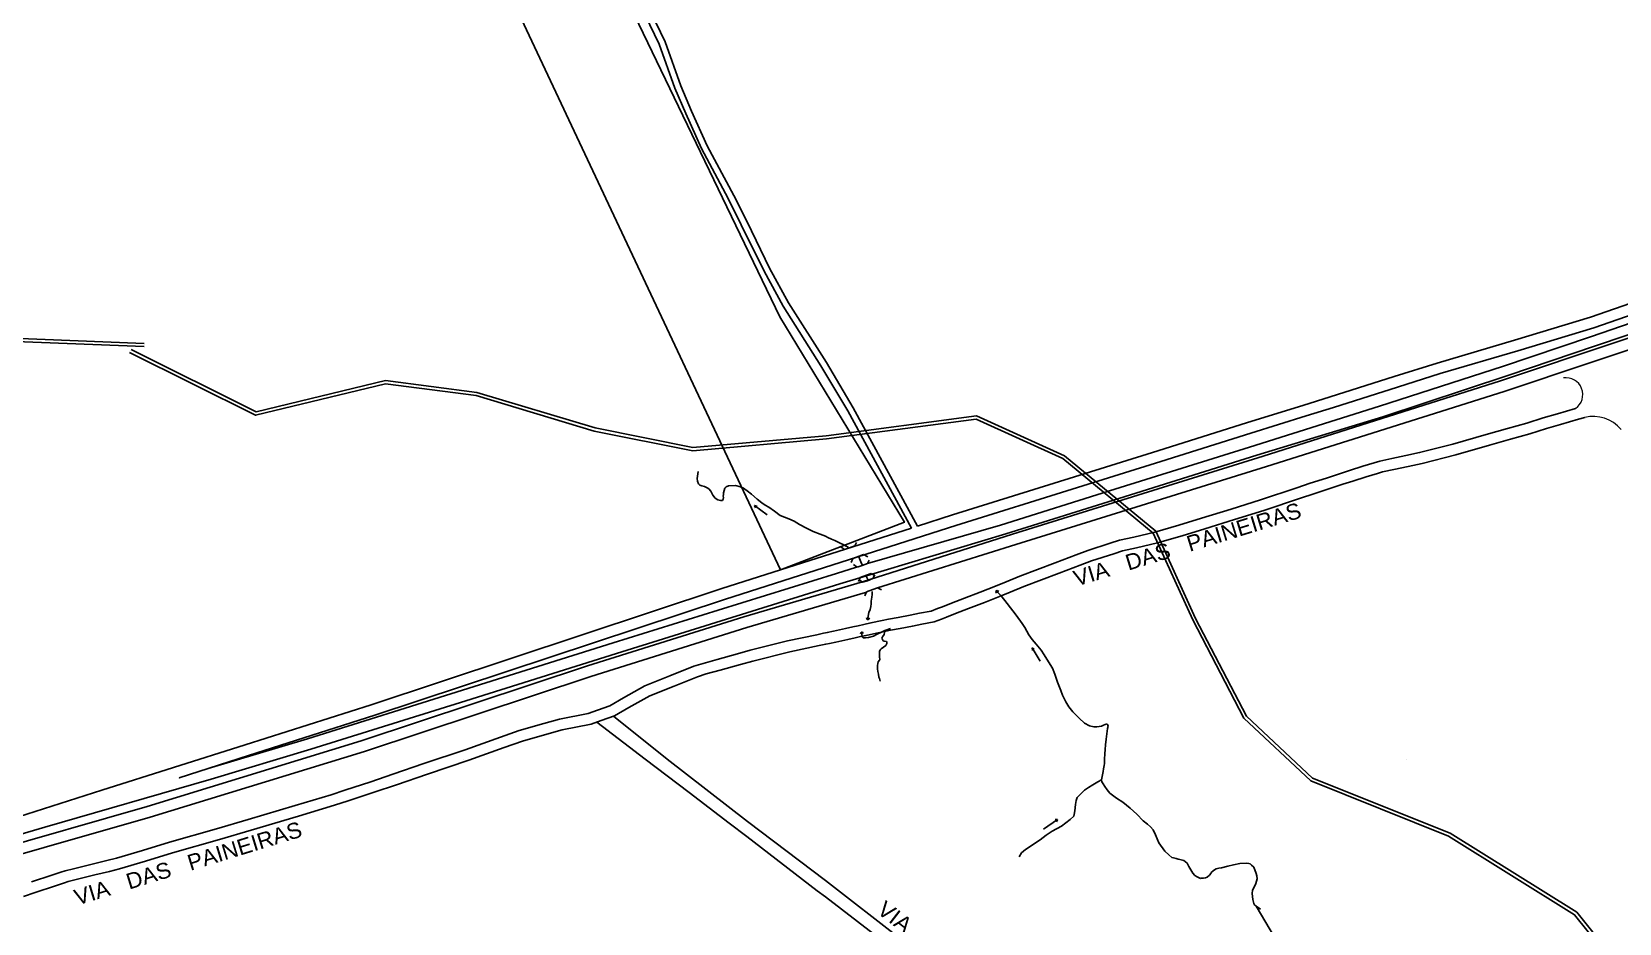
# Model space of a CAD drawing. Header units: millimetres. Extents: x 583 to 26013, y 350 to 21391.
# Drawn here: x 11591 to 12591, y 17281 to 17842 of the extents above; entities that cross this region are included whole.
import ezdxf

# ---------------------------------------------------------------- set-up
doc = ezdxf.new("R2010")
doc.units = ezdxf.units.MM
for name, color, linetype in [('105-QUADRAS_ESTRADAS', 80, 'Continuous'), ('110-CERCA_DE_ARAME', 10, 'Continuous'), ('115-PONTES_E_VIADUTO', 210, 'Continuous'), ('145-', 130, 'Continuous'), ('don gabriel', 150, 'Continuous'), ('RIOS', 140, 'Continuous')]:
    doc.layers.add(name, color=color, linetype=linetype)
doc.styles.add('EU', font='arial.ttf', dxfattribs={"height": 10})

msp = doc.modelspace()

# ---------------------------------------------------------------- linework, layer by layer
at = {"lineweight": 25, "flags": 128}
msp.add_lwpolyline([(11956.99919, 17881.80048), (12062.40361, 17662.72291), (12140.88829, 17533.22329), (12062.92119, 17503.22934), (11693.01043, 18290.00753)], dxfattribs=at)
at = {"color": 0}
for points in [[(11977.6287, 17852.93693), (11986.42114, 17834.48262), (11996.33913, 17806.92897), (12003.10675, 17790.75951), (12013.08561, 17768.73308), (12029.87137, 17737.30771), (12038.14692, 17720.76071), (12052.45527, 17691.57811), (12064.50978, 17669.53337), (12088.29234, 17631.90972), (12105.21469, 17603.37115), (12145.26072, 17529.58345)], [(11981.20331, 17854.73395), (11990.11755, 17836.02401), (12000.06827, 17808.37945), (12006.77421, 17792.35735), (12016.6753, 17770.50258), (12033.42488, 17739.14494), (12041.7315, 17722.53581), (12056.00758, 17693.41904), (12067.95859, 17671.56359), (12091.7039, 17633.99886), (12108.69406, 17605.34594), (12149.13828, 17530.82453)], [(12754.28958, 17713.21971), (12703.24207, 17703.84089), (12684.43301, 17698.88536), (12618.3832, 17678.24136), (12573.05801, 17662.51057), (12525.20333, 17648.06771), (12476.36672, 17633.58331), (12449.46617, 17625.09354), (12409.12797, 17612.34104), (12391.91848, 17606.92575), (12357.08862, 17596.05189), (12300.41753, 17578.28007), (12247.92917, 17561.91257), (12171.16833, 17537.8756), (12149.13828, 17530.82453)], [(12145.26072, 17529.58345), (12025.9501, 17491.39614), (11805.04696, 17418.25005), (11725.64829, 17392.9558), (11635.27006, 17364.45511), (11566.9595, 17342.45435), (11494.3944, 17319.44148), (11449.87696, 17302.77567)]]:
    msp.add_lwpolyline(points, dxfattribs=at)
at = {"color": 0, "linetype": 'Continuous'}
for points in [[(12709.2068, 17697.85175), (12704.79093, 17697.01008), (12686.36982, 17692.15677), (12620.57543, 17671.5926), (12575.21776, 17655.85054), (12527.20982, 17641.36143), (12478.41547, 17626.88955), (12451.57293, 17618.41809), (12411.23355, 17605.66522), (12394.01209, 17600.24617), (12359.17896, 17589.37129), (12302.50676, 17571.59911), (12250.01701, 17555.23118), (12173.28118, 17531.20205), (12028.11725, 17484.73996), (11807.20961, 17411.59239), (11727.76332, 17386.28296), (11684.09638, 17372.13108), (11684.09638, 17372.13108)], [(11591.02379, 17306.53208), (11603.87927, 17310.8326), (11609.51066, 17312.71646), (11612.155, 17313.60107), (11617.48988, 17314.90085), (11629.31426, 17317.78171), (11638.49746, 17320.01908), (11644.58046, 17321.50112), (11660.87151, 17326.40116), (11677.88122, 17331.51735), (11707.46646, 17340.09989), (11727.53702, 17345.89855), (11757.19696, 17354.64824), (11779.73168, 17361.5355), (11788.42449, 17364.36509), (11804.74711, 17369.67827), (11818.71935, 17374.38906), (11838.22691, 17381.10684), (11864.29122, 17389.80312), (11886.3967, 17397.85584), (11898.12191, 17401.97427), (11913.83408, 17406.39346), (11923.59855, 17409.13981), (11941.70229, 17412.70002), (11947.5908, 17414.82167), (11955.3595, 17417.62076), (11963.90651, 17422.63432), (11977.46607, 17430.23719), (11993.19374, 17436.47261), (12008.25902, 17442.44541), (12014.05029, 17444.32086), (12022.96332, 17446.84382), (12035.7326, 17450.40847), (12043.73031, 17452.53074), (12067.17012, 17458.47456), (12085.64457, 17462.36562), (12089.88726, 17463.25921), (12092.24913, 17463.75666), (12096.31681, 17464.61339), (12099.92945, 17465.39617), (12103.76, 17466.237), (12108.29312, 17467.23205), (12111.68671, 17467.97696), (12115.23448, 17468.75572), (12119.81454, 17469.76107), (12126.85155, 17471.30574), (12130.82623, 17472.0831), (12136.91962, 17473.25218), (12144.58074, 17474.72205), (12150.45602, 17475.84929), (12157.69522, 17477.2382), (12161.69652, 17478.78487), (12164.80195, 17479.98525), (12170.5084, 17482.19102), (12178.80902, 17485.39955), (12188.68378, 17489.21655), (12198.25939, 17493.00311), (12204.88111, 17495.66968), (12213.65493, 17499.17859), (12235.82391, 17507.67891), (12249.10203, 17512.71035), (12256.45514, 17515.49665), (12270.5621, 17520.0539), (12276.35807, 17521.92629), (12285.45649, 17523.92965), (12298.6048, 17527.07629), (12313.79853, 17531.37555), (12327.95547, 17535.73508), (12346.69547, 17541.57835), (12365.21739, 17547.36854), (12388.14556, 17555.01268), (12396.53517, 17557.78826), (12406.65613, 17561.13138), (12414.91743, 17563.86021), (12421.29232, 17565.85857), (12429.6829, 17568.48879), (12436.71813, 17570.69414), (12440.3346, 17571.82781), (12447.8195, 17573.41018), (12456.82685, 17575.3144), (12465.38965, 17577.12465), (12486.34529, 17582.45006), (12507.43696, 17588.48769), (12520.67622, 17592.29992), (12532.8992, 17595.7185), (12543.28917, 17598.97295), (12552.23415, 17601.61602), (12563.57072, 17604.94496), (12563.57072, 17604.94496), (12563.57072, 17604.94496), (12563.57072, 17604.94496)], [(11585.92457, 17297.44495), (11593.24453, 17299.89368), (11606.10001, 17304.1942), (11611.73139, 17306.07806), (11614.09727, 17306.86952), (11619.14687, 17308.09979), (11630.97125, 17310.98065), (11640.15445, 17313.21802), (11646.41837, 17314.74414), (11662.88775, 17319.69781), (11679.86451, 17324.8041), (11709.41306, 17333.37599), (11729.49881, 17339.17904), (11759.21031, 17347.94394), (11781.83818, 17354.85967), (11790.59116, 17357.70885), (11806.9487, 17363.03339), (11820.97718, 17367.76314), (11840.47431, 17374.47733), (11866.59737, 17383.19322), (11888.75465, 17391.26481), (11900.23157, 17395.29603), (11915.72936, 17399.65492), (11925.22415, 17402.32542), (11943.5748, 17405.93418), (11949.96361, 17408.23609), (11958.34214, 17411.25491), (11967.38946, 17416.56195), (11980.48118, 17423.9025), (11995.77361, 17429.96536), (12010.62971, 17435.85523), (12016.08258, 17437.6211), (12024.85767, 17440.10501), (12037.57144, 17443.65416), (12045.48835, 17445.75499), (12068.75241, 17451.65425), (12087.08724, 17455.5159), (12091.32993, 17456.40949), (12093.6918, 17456.90694), (12097.77933, 17457.76785), (12101.42103, 17458.55692), (12105.26082, 17459.39978), (12109.79393, 17460.39483), (12113.18752, 17461.13974), (12116.73529, 17461.9185), (12121.31536, 17462.92385), (12128.27394, 17464.45131), (12132.15751, 17465.21084), (12138.23859, 17466.37756), (12145.89971, 17467.84744), (12151.77499, 17468.97467), (12159.63213, 17470.48215), (12164.22032, 17472.25567), (12167.32575, 17473.45605), (12173.0322, 17475.66182), (12181.33282, 17478.87035), (12191.23278, 17482.69709), (12200.8539, 17486.50165), (12207.48821, 17489.17328), (12216.20779, 17492.66051), (12238.31717, 17501.13798), (12251.58241, 17506.16454), (12258.77269, 17508.88913), (12272.71395, 17513.39286), (12278.19082, 17515.16216), (12287.02386, 17517.10709), (12300.3731, 17520.30181), (12315.78181, 17524.6619), (12330.0274, 17529.04873), (12348.77917, 17534.89567), (12367.36887, 17540.70704), (12390.35187, 17548.36946), (12398.73382, 17551.14251), (12408.85167, 17554.4846), (12417.06224, 17557.19669), (12423.38616, 17559.17906), (12431.77674, 17561.80928), (12438.81197, 17564.01464), (12442.10949, 17565.04832), (12449.26736, 17566.56155), (12458.2747, 17568.46577), (12466.97627, 17570.30536), (12488.17096, 17575.69151), (12509.36864, 17581.75949), (12522.58744, 17585.56583), (12534.88858, 17589.00627), (12545.32728, 17592.27599), (12554.21206, 17594.90127), (12565.50818, 17598.21833), (12569.39664, 17599.31654)]]:
    msp.add_lwpolyline(points, dxfattribs=at)
at = {"color": 0, "linetype": 'Continuous', "lineweight": 20}
for centre, radius, start, end in [((12557.61684, 17613.70692), 10.59342, 304.19667348, 98.73138237), ((12574.73225, 17576.88118), 23.0611, 40.31809061, 103.3776611)]:
    msp.add_arc(centre, radius, start, end, dxfattribs=at)
at = {"layer": '105-QUADRAS_ESTRADAS', "color": 0, "linetype": 'Continuous'}
for p, q in [((12091.21551, 17463.00241), (12091.21551, 17463.00241)), ((12091.21551, 17458.20241), (12091.21551, 17458.20241)), ((12041.71551, 17335.10241), (12030.51551, 17343.50241)), ((12091.11551, 17297.10241), (12086.01551, 17301.00241)), ((12091.21551, 17297.10241), (12091.21551, 17297.10241)), ((12195.51551, 17217.00241), (12091.21551, 17297.10241))]:
    msp.add_line(p, q, dxfattribs=at)
at = {"layer": '110-CERCA_DE_ARAME', "color": 0, "linetype": 'Continuous'}
for p, q in [((12409.71551, 17554.50241), (12409.61551, 17554.50241)), ((11991.41551, 17384.00241), (11957.61453, 17410.99275)), ((11977.51551, 17384.00241), (11947.17026, 17407.22964)), ((11863.01551, 17384.00241), (11863.01551, 17384.00241)), ((11977.51551, 17384.00241), (11977.51551, 17384.00241)), ((12005.31551, 17362.90241), (11977.51551, 17383.90241)), ((11991.41551, 17384.00241), (11991.41551, 17384.00241)), ((12042.11551, 17344.60241), (11991.41551, 17383.90241)), ((12457.21551, 17384.00241), (12457.21551, 17384.00241)), ((12030.51551, 17343.50241), (12005.31551, 17362.90241)), ((12091.11551, 17307.50241), (12042.11551, 17344.60241)), ((12086.01551, 17301.00241), (12041.71551, 17335.10241)), ((12091.21551, 17307.50241), (12091.21551, 17307.50241)), ((12139.31551, 17270.10241), (12091.21551, 17307.50241))]:
    msp.add_line(p, q, dxfattribs=at)
at = {"layer": '115-PONTES_E_VIADUTO', "color": 0, "linetype": 'Continuous'}
for p, q in [((12110.6803, 17520.53661), (12109.6803, 17518.43661)), ((12103.1803, 17516.03661), (12100.7803, 17517.73661)), ((12106.2803, 17517.03661), (12103.1803, 17516.03661)), ((12109.6803, 17518.43661), (12106.2803, 17517.03661)), ((12108.35082, 17510.43371), (12107.25082, 17507.83371)), ((12112.35082, 17511.83371), (12108.35082, 17510.43371)), ((12115.15082, 17512.93371), (12112.35082, 17511.83371)), ((12117.75082, 17511.53371), (12115.15082, 17512.93371)), ((12111.21096, 17504.91423), (12108.81096, 17506.61423)), ((12114.31096, 17505.91423), (12111.21096, 17504.91423)), ((12117.07816, 17499.80982), (12113.07816, 17498.40982)), ((12117.71096, 17507.31423), (12114.31096, 17505.91423)), ((12119.87816, 17500.90982), (12117.07816, 17499.80982)), ((12118.71096, 17509.41423), (12117.71096, 17507.31423)), ((12122.47816, 17499.50982), (12119.87816, 17500.90982)), ((12122.02589, 17499.92426), (12121.02589, 17497.82426)), ((12113.07816, 17498.40982), (12111.97816, 17495.80982)), ((12114.52589, 17495.42426), (12112.12589, 17497.12426)), ((12117.62589, 17496.42426), (12114.52589, 17495.42426)), ((12121.03186, 17490.87778), (12117.03186, 17489.47778)), ((12121.02589, 17497.82426), (12117.62589, 17496.42426)), ((12123.83186, 17491.97778), (12121.03186, 17490.87778)), ((12126.43186, 17490.57778), (12123.83186, 17491.97778)), ((12117.03186, 17489.47778), (12115.93186, 17486.87778))]:
    msp.add_line(p, q, dxfattribs=at)
at = {"layer": '145-', "color": 0, "linetype": 'Continuous'}
for p, q in [((12010.91551, 17565.20241), (12010.41551, 17560.90241)), ((12010.51551, 17559.10241), (12010.41551, 17560.90241)), ((12011.21551, 17557.50241), (12010.51551, 17559.10241)), ((12011.91551, 17556.70241), (12011.21551, 17557.50241)), ((12013.31551, 17556.20241), (12011.91551, 17556.70241)), ((12015.01551, 17555.70241), (12013.31551, 17556.20241)), ((12016.61551, 17555.00241), (12015.01551, 17555.70241)), ((12017.61551, 17554.20241), (12016.61551, 17555.00241)), ((12018.91551, 17552.90241), (12017.61551, 17554.20241)), ((12020.21551, 17550.30241), (12018.91551, 17552.90241)), ((12021.71551, 17548.50241), (12020.21551, 17550.30241)), ((12026.91551, 17550.80241), (12026.81551, 17549.70241)), ((12026.91551, 17548.80241), (12026.81551, 17549.70241)), ((12027.01551, 17551.80241), (12026.91551, 17550.80241)), ((12027.31551, 17553.30241), (12027.01551, 17551.80241)), ((12027.71551, 17554.70241), (12027.31551, 17553.30241)), ((12028.51551, 17555.60241), (12027.71551, 17554.70241)), ((12030.01551, 17556.20241), (12028.51551, 17555.60241)), ((12034.51551, 17556.30241), (12030.01551, 17556.20241)), ((12037.61551, 17555.50241), (12034.51551, 17556.30241)), ((12039.61551, 17554.80241), (12037.61551, 17555.50241)), ((12041.91551, 17553.10241), (12039.61551, 17554.80241)), ((12044.61551, 17550.90241), (12041.91551, 17553.10241)), ((12048.21551, 17547.80241), (12044.61551, 17550.90241)), ((12023.31551, 17547.40241), (12021.71551, 17548.50241)), ((12025.01551, 17547.00241), (12023.31551, 17547.40241)), ((12026.31551, 17547.00241), (12025.01551, 17547.00241)), ((12026.81551, 17547.70241), (12026.31551, 17547.00241)), ((12026.91551, 17548.80241), (12026.81551, 17547.70241)), ((12054.41551, 17538.00241), (12046.41551, 17543.70241)), ((12048.21551, 17543.40241), (12046.41551, 17543.70241)), ((12047.11551, 17542.30241), (12046.41551, 17543.70241)), ((12051.11551, 17545.40241), (12048.21551, 17547.80241)), ((12053.11551, 17544.00241), (12051.11551, 17545.40241)), ((12055.41551, 17542.70241), (12053.11551, 17544.00241)), ((12059.01551, 17540.20241), (12055.41551, 17542.70241)), ((12062.71551, 17537.60241), (12059.01551, 17540.20241)), ((12068.01551, 17535.30241), (12062.71551, 17537.60241)), ((12071.41551, 17533.90241), (12068.01551, 17535.30241)), ((12074.71551, 17531.90241), (12071.41551, 17533.90241)), ((12079.21551, 17529.50241), (12074.71551, 17531.90241)), ((12083.41551, 17527.50241), (12079.21551, 17529.50241)), ((12087.81551, 17525.70241), (12083.41551, 17527.50241)), ((12091.11551, 17524.50241), (12087.81551, 17525.70241)), ((12091.21551, 17524.50241), (12091.21551, 17524.50241)), ((12092.71551, 17523.70241), (12091.21551, 17524.50241)), ((12094.91551, 17522.60241), (12092.71551, 17523.70241)), ((12097.11551, 17521.80241), (12094.91551, 17522.60241)), ((12099.91551, 17520.20241), (12097.11551, 17521.80241)), ((12103.11551, 17518.70241), (12099.91551, 17520.20241)), ((12105.61551, 17517.30241), (12103.11551, 17518.70241)), ((12112.61551, 17510.40241), (12112.16551, 17511.45241)), ((12113.51551, 17508.20241), (12112.61551, 17510.40241)), ((12114.31551, 17506.30241), (12113.51551, 17508.20241)), ((12116.84737, 17499.22407), (12118.06413, 17496.73929)), ((12120.51551, 17489.60241), (12120.51551, 17487.80241)), ((12198.71551, 17490.00241), (12198.51551, 17489.60241)), ((12198.81551, 17488.50241), (12198.51551, 17489.60241)), ((12199.21551, 17490.20241), (12198.71551, 17490.00241)), ((12201.81551, 17486.80241), (12198.71551, 17490.00241)), ((12199.81551, 17490.10241), (12199.21551, 17490.20241)), ((12200.31551, 17489.50241), (12199.81551, 17490.10241)), ((12119.71551, 17480.10241), (12119.21551, 17478.30241)), ((12119.91551, 17481.90241), (12119.71551, 17480.10241)), ((12120.01551, 17483.50241), (12119.91551, 17481.90241)), ((12120.41551, 17486.00241), (12120.01551, 17483.50241)), ((12120.51551, 17487.80241), (12120.41551, 17486.00241)), ((12205.61551, 17482.10241), (12201.81551, 17486.80241)), ((12211.31551, 17474.70241), (12205.61551, 17482.10241)), ((12117.21551, 17472.20241), (12116.91551, 17472.90241)), ((12117.71551, 17472.00241), (12117.21551, 17472.20241)), ((12117.91551, 17472.90241), (12117.71551, 17472.00241)), ((12118.31551, 17472.00241), (12117.71551, 17472.00241)), ((12118.11551, 17474.10241), (12117.91551, 17472.90241)), ((12118.51551, 17476.30241), (12118.11551, 17474.10241)), ((12118.51551, 17472.10241), (12118.31551, 17472.00241)), ((12119.21551, 17478.30241), (12118.51551, 17476.30241)), ((12118.81551, 17472.90241), (12118.51551, 17472.10241)), ((12215.11551, 17469.50241), (12211.31551, 17474.70241)), ((12113.51551, 17463.60241), (12113.21551, 17462.90241)), ((12114.01551, 17464.00241), (12113.51551, 17463.60241)), ((12114.41551, 17463.90241), (12114.01551, 17464.00241)), ((12114.01551, 17464.00241), (12114.01551, 17462.50241)), ((12114.21551, 17461.50241), (12114.01551, 17462.50241)), ((12114.41551, 17460.80241), (12114.21551, 17461.50241)), ((12114.81551, 17463.20241), (12114.41551, 17463.90241)), ((12114.91551, 17460.40241), (12114.41551, 17460.80241)), ((12116.31551, 17460.50241), (12114.91551, 17460.40241)), ((12118.31551, 17460.70241), (12116.31551, 17460.50241)), ((12121.31551, 17461.50241), (12118.31551, 17460.70241)), ((12123.71551, 17462.80241), (12121.31551, 17461.50241)), ((12126.41551, 17464.00241), (12123.71551, 17462.80241)), ((12128.61551, 17465.00241), (12126.41551, 17464.00241)), ((12127.11551, 17461.00241), (12126.71551, 17460.10241)), ((12127.01551, 17459.30241), (12126.71551, 17460.10241)), ((12128.21551, 17462.60241), (12127.11551, 17461.00241)), ((12128.61551, 17465.00241), (12128.21551, 17462.60241)), ((12132.11551, 17466.20241), (12128.61551, 17465.00241)), ((12216.71551, 17466.90241), (12215.11551, 17469.50241)), ((12217.91551, 17464.50241), (12216.71551, 17466.90241)), ((12219.31551, 17462.20241), (12217.91551, 17464.50241)), ((12221.31551, 17459.30241), (12219.31551, 17462.20241)), ((12125.21551, 17451.70241), (12125.11551, 17450.10241)), ((12125.21551, 17448.50241), (12125.11551, 17450.10241)), ((12125.71551, 17452.90241), (12125.21551, 17451.70241)), ((12126.31551, 17453.50241), (12125.71551, 17452.90241)), ((12127.61551, 17454.50241), (12126.31551, 17453.50241)), ((12127.41551, 17458.60241), (12127.01551, 17459.30241)), ((12128.11551, 17458.30241), (12127.41551, 17458.60241)), ((12129.11551, 17455.60241), (12127.61551, 17454.50241)), ((12129.61551, 17458.00241), (12128.11551, 17458.30241)), ((12129.71551, 17456.80241), (12129.11551, 17455.60241)), ((12129.81551, 17457.60241), (12129.61551, 17458.00241)), ((12129.81551, 17457.60241), (12129.71551, 17456.80241)), ((12223.91551, 17456.50241), (12221.31551, 17459.30241)), ((12226.41551, 17445.70241), (12221.31551, 17454.10241)), ((12221.51551, 17452.40241), (12221.31551, 17454.10241)), ((12222.71551, 17453.30241), (12221.31551, 17454.10241)), ((12227.11551, 17452.60241), (12223.91551, 17456.50241)), ((12228.91551, 17449.60241), (12227.11551, 17452.60241)), ((12231.71551, 17445.30241), (12228.91551, 17449.60241)), ((12124.01551, 17442.10241), (12123.91551, 17440.80241)), ((12124.11551, 17439.10241), (12123.91551, 17440.80241)), ((12124.21551, 17444.20241), (12124.01551, 17443.00241)), ((12124.01551, 17443.00241), (12124.01551, 17442.10241)), ((12124.41551, 17445.30241), (12124.21551, 17444.20241)), ((12125.21551, 17446.40241), (12124.41551, 17445.30241)), ((12125.41551, 17446.80241), (12125.21551, 17448.50241)), ((12125.41551, 17446.80241), (12125.21551, 17446.40241)), ((12234.11551, 17441.30241), (12231.71551, 17445.30241)), ((12235.71551, 17437.40241), (12234.11551, 17441.30241)), ((12124.51551, 17437.40241), (12124.11551, 17439.10241)), ((12124.71551, 17435.70241), (12124.51551, 17437.40241)), ((12125.21551, 17434.80241), (12124.71551, 17435.70241)), ((12125.71551, 17433.10241), (12125.21551, 17434.80241)), ((12237.41551, 17432.40241), (12235.71551, 17437.40241)), ((12239.41551, 17427.20241), (12237.41551, 17432.40241)), ((12240.41551, 17424.20241), (12239.41551, 17427.20241)), ((12242.51551, 17420.10241), (12240.41551, 17424.20241)), ((12244.41551, 17416.90241), (12242.51551, 17420.10241)), ((12247.01551, 17413.70241), (12244.41551, 17416.90241)), ((12250.91551, 17409.70241), (12247.01551, 17413.70241)), ((12254.41551, 17406.70241), (12250.91551, 17409.70241)), ((12257.51551, 17404.90241), (12254.41551, 17406.70241)), ((12260.21551, 17404.40241), (12257.51551, 17404.90241)), ((12262.11551, 17404.30241), (12260.21551, 17404.40241)), ((12263.61551, 17404.50241), (12262.11551, 17404.30241)), ((12265.01551, 17404.80241), (12263.61551, 17404.50241)), ((12266.31551, 17405.30241), (12265.01551, 17404.80241)), ((12268.41551, 17406.10241), (12266.31551, 17405.30241)), ((12268.81551, 17403.20241), (12267.91551, 17396.60241)), ((12268.71551, 17405.80241), (12268.41551, 17406.10241)), ((12269.11551, 17405.40241), (12268.71551, 17405.80241)), ((12269.21551, 17404.80241), (12268.81551, 17403.20241)), ((12269.21551, 17404.80241), (12269.11551, 17405.40241)), ((12267.31551, 17390.00241), (12267.11551, 17387.30241)), ((12267.51551, 17392.90241), (12267.31551, 17390.00241)), ((12267.91551, 17396.60241), (12267.51551, 17392.90241)), ((12266.61551, 17380.00241), (12266.21551, 17377.90241)), ((12266.91551, 17381.20241), (12266.61551, 17380.00241)), ((12267.01551, 17383.90241), (12266.91551, 17382.40241)), ((12266.91551, 17381.20241), (12266.91551, 17382.40241)), ((12267.11551, 17387.30241), (12267.01551, 17384.00241)), ((12267.01551, 17384.00241), (12267.01551, 17384.00241)), ((12262.81551, 17369.60241), (12259.61551, 17367.70241)), ((12265.01551, 17370.90241), (12262.81551, 17369.60241)), ((12265.61551, 17374.00241), (12265.01551, 17370.90241)), ((12265.31551, 17369.70241), (12265.01551, 17370.90241)), ((12266.01551, 17368.40241), (12265.31551, 17369.70241)), ((12266.01551, 17376.10241), (12265.61551, 17374.00241)), ((12266.21551, 17377.90241), (12266.01551, 17376.10241)), ((12249.71551, 17359.70241), (12249.11551, 17357.90241)), ((12251.91551, 17362.10241), (12249.71551, 17359.70241)), ((12254.31551, 17364.40241), (12251.91551, 17362.10241)), ((12256.91551, 17366.10241), (12254.31551, 17364.40241)), ((12259.61551, 17367.70241), (12256.91551, 17366.10241)), ((12267.11551, 17366.70241), (12266.01551, 17368.40241)), ((12268.61551, 17364.70241), (12267.11551, 17366.70241)), ((12270.31551, 17362.60241), (12268.61551, 17364.70241)), ((12274.41551, 17359.40241), (12270.31551, 17362.60241)), ((12248.21551, 17351.40241), (12247.91551, 17349.00241)), ((12248.61551, 17355.30241), (12248.21551, 17351.40241)), ((12249.11551, 17357.90241), (12248.61551, 17355.30241)), ((12278.41551, 17356.80241), (12274.41551, 17359.40241)), ((12283.11551, 17353.10241), (12278.41551, 17356.80241)), ((12287.21551, 17349.20241), (12283.11551, 17353.10241)), ((12237.21551, 17345.90241), (12228.51551, 17339.90241)), ((12239.91551, 17341.80241), (12233.91551, 17338.50241)), ((12237.21551, 17345.90241), (12235.91551, 17345.80241)), ((12237.21551, 17345.90241), (12236.61551, 17344.50241)), ((12245.31551, 17345.80241), (12239.91551, 17341.80241)), ((12247.51551, 17347.90241), (12245.31551, 17345.80241)), ((12247.91551, 17349.00241), (12247.51551, 17347.90241)), ((12291.31551, 17345.10241), (12287.21551, 17349.20241)), ((12293.91551, 17342.90241), (12291.31551, 17345.10241)), ((12295.81551, 17341.20241), (12293.91551, 17342.90241)), ((12297.51551, 17339.40241), (12295.81551, 17341.20241)), ((12222.81551, 17330.70241), (12220.01551, 17328.80241)), ((12226.31551, 17333.00241), (12222.81551, 17330.70241)), ((12230.11551, 17336.00241), (12226.31551, 17333.00241)), ((12233.91551, 17338.50241), (12230.11551, 17336.00241)), ((12299.01551, 17336.20241), (12297.51551, 17339.40241)), ((12301.21551, 17331.20241), (12299.01551, 17336.20241)), ((12305.01551, 17326.00241), (12301.21551, 17331.20241)), ((12214.61551, 17324.80241), (12213.21551, 17322.40241)), ((12217.11551, 17326.90241), (12214.61551, 17324.80241)), ((12220.01551, 17328.80241), (12217.11551, 17326.90241)), ((12307.41551, 17323.70241), (12305.01551, 17326.00241)), ((12309.31551, 17322.00241), (12307.41551, 17323.70241)), ((12310.41551, 17321.70241), (12309.31551, 17322.00241)), ((12312.01551, 17321.30241), (12310.41551, 17321.70241)), ((12313.41551, 17321.00241), (12312.01551, 17321.30241)), ((12314.41551, 17320.70241), (12313.41551, 17321.00241)), ((12315.21551, 17320.50241), (12314.41551, 17320.70241)), ((12316.01551, 17320.30241), (12315.21551, 17320.50241)), ((12316.91551, 17320.00241), (12316.01551, 17320.30241)), ((12318.01551, 17319.30241), (12316.91551, 17320.00241)), ((12319.01551, 17318.40241), (12318.01551, 17319.30241)), ((12320.01551, 17316.30241), (12319.01551, 17318.40241)), ((12322.61551, 17312.10241), (12320.01551, 17316.30241)), ((12323.91551, 17310.60241), (12322.61551, 17312.10241)), ((12325.21551, 17309.80241), (12323.91551, 17310.60241)), ((12327.41551, 17308.80241), (12325.21551, 17309.80241)), ((12331.61551, 17309.60241), (12330.51551, 17309.10241)), ((12333.01551, 17310.90241), (12331.61551, 17309.60241)), ((12333.81551, 17311.90241), (12333.01551, 17310.90241)), ((12334.41551, 17312.70241), (12333.81551, 17311.90241)), ((12336.21551, 17314.10241), (12334.41551, 17312.70241)), ((12337.31551, 17314.90241), (12336.21551, 17314.10241)), ((12338.91551, 17315.30241), (12337.31551, 17314.90241)), ((12340.71551, 17315.40241), (12338.91551, 17315.30241)), ((12344.51551, 17316.50241), (12340.71551, 17315.40241)), ((12348.21551, 17317.40241), (12344.51551, 17316.50241)), ((12352.21551, 17318.20241), (12348.21551, 17317.40241)), ((12356.51551, 17318.30241), (12352.21551, 17318.20241)), ((12357.81551, 17318.20241), (12356.51551, 17318.30241)), ((12358.61551, 17317.90241), (12357.81551, 17318.20241)), ((12359.51551, 17317.20241), (12358.61551, 17317.90241)), ((12360.91551, 17315.80241), (12359.51551, 17317.20241)), ((12362.51551, 17311.90241), (12360.91551, 17315.80241)), ((12362.91551, 17310.50241), (12362.51551, 17311.90241)), ((12363.01551, 17308.50241), (12362.91551, 17310.50241)), ((12327.71551, 17308.90241), (12327.41551, 17308.80241)), ((12329.31551, 17308.90241), (12327.71551, 17308.90241)), ((12330.51551, 17309.10241), (12329.31551, 17308.90241)), ((12360.21551, 17301.40241), (12359.91551, 17299.30241)), ((12361.11551, 17303.20241), (12360.21551, 17301.40241)), ((12362.31551, 17305.50241), (12361.11551, 17303.20241)), ((12363.01551, 17308.50241), (12362.31551, 17305.50241)), ((12360.41551, 17295.50241), (12359.91551, 17299.30241)), ((12360.91551, 17292.90241), (12360.41551, 17295.50241)), ((12361.41551, 17292.20241), (12360.91551, 17292.90241)), ((12362.51551, 17291.20241), (12361.41551, 17292.20241)), ((12374.01551, 17271.70241), (12362.51551, 17291.20241)), ((12365.21551, 17289.30241), (12362.51551, 17291.20241))]:
    msp.add_line(p, q, dxfattribs=at)
at = {"layer": 'don gabriel', "color": 0, "linetype": 'Continuous'}
for points in [[(12910.56898, 17756.27991), (12743.68687, 17702.44406), (12654.191, 17670.65971), (12576.26469, 17644.51564), (12520.98084, 17625.67165), (12442.28157, 17599.73593), (12362.92544, 17575.54708), (12275.89783, 17548.30383), (12204.67274, 17525.89366), (12112.75997, 17498.22259)], [(12114.51172, 17495.60131), (12208.93832, 17525.82656), (12366.86448, 17574.98758), (12516.4271, 17622.35003), (12735.50816, 17695.62088), (12919.81559, 17753.38144)], [(12123.83186, 17491.97778), (12211.0206, 17519.14344), (12368.96142, 17568.30902), (12518.594, 17615.69363), (12737.66515, 17688.96117), (12921.90894, 17746.70178)], [(12709.2068, 17697.85175), (12651.87999, 17677.26731), (12573.11182, 17650.14172), (12517.56201, 17631.30594), (12440.1588, 17606.40634), (12358.22759, 17580.61482), (12273.50786, 17554.058), (12201.32211, 17531.33848), (12117.71096, 17507.31423)], [(12110.6819, 17504.90702), (12098.1606, 17501.01438), (12023.46882, 17477.79405), (11957.49238, 17457.1941), (11862.60151, 17427.43499), (11764.9794, 17396.83809), (11702.24443, 17378.0283), (11684.09638, 17372.13108)], [(12112.75997, 17498.22259), (12100.23867, 17494.32994), (12025.551, 17471.1109), (11959.58288, 17450.51355), (11864.69621, 17420.75575), (11767.03144, 17390.14548), (11704.22063, 17371.31295), (11599.46482, 17341.06483), (11450.94023, 17297.34308)], [(11461.71979, 17296.16969), (11663.82186, 17354.01002), (11798.71465, 17395.50225), (11941.1567, 17442.67809), (12039.64803, 17473.70189), (12114.51172, 17495.60131)], [(11463.85764, 17289.50414), (11665.81389, 17347.29909), (11800.84429, 17388.83364), (11943.30874, 17436.01691), (12041.68243, 17467.00365), (12116.47703, 17488.88286)]]:
    msp.add_lwpolyline(points, dxfattribs=at)
at = {"layer": 'RIOS', "lineweight": 25, "flags": 128}
for points in [[(11662.01507, 17645.94982), (11505.7158, 17652.19692), (11423.42177, 17652.19692), (11404.07047, 17626.41528)], [(11661.9352, 17643.95141), (11505.67585, 17650.19692), (11424.42131, 17650.19692), (11405.67002, 17625.21469)], [(11652.85373, 17640.28108), (11732.22838, 17600.63716), (11814.06058, 17620.44637), (11871.10168, 17613.02748), (11945.51811, 17590.71981), (12007.51743, 17578.32949), (12091.8503, 17585.77388), (12186.05649, 17598.1642), (12240.64004, 17573.38356), (12297.68113, 17526.29525), (12322.47224, 17471.76255), (12354.72223, 17409.81095), (12396.88866, 17370.16703), (12483.67909, 17335.46904), (12563.01062, 17285.90777), (12602.7195, 17236.34649), (12615.0935, 17164.47754), (12618.98062, 17107.66583)], [(11653.74738, 17642.07033), (11732.46818, 17602.75297), (11813.95063, 17622.47752), (11871.52054, 17614.98985), (11946.00229, 17592.66259), (12007.62769, 17580.347), (12091.63186, 17587.76237), (12186.36261, 17600.22168), (12241.70854, 17575.09492), (12299.31063, 17527.5435), (12324.27087, 17472.63877), (12356.33951, 17411.03556), (12397.98273, 17371.88355), (12484.58733, 17337.25984), (12564.35876, 17287.42375), (12604.60295, 17237.19435), (12617.08185, 17164.7161), (12620.97595, 17107.80235)]]:
    msp.add_lwpolyline(points, dxfattribs=at)

# ---------------------------------------------------------------- texts
at = {"color": 0, "linetype": 'Continuous', "lineweight": 30, "style": 'EU'}
for p in [(12249.31565, 17492.68933), (11619.86673, 17291.65835)]:
    msp.add_text('VIA   DAS   PAINEIRAS', height=10, rotation=17.06256522, dxfattribs=at).set_placement(p)
at = {"color": 0, "linetype": 'Continuous', "lineweight": 20, "style": 'EU'}
msp.add_text('                                                     VIA                                                              DAS                                                                        MAGNOLIAS   ', height=10, rotation=322.33244277, dxfattribs=at).set_placement((11960.11694, 17413.09539))

doc.saveas('drawing.dxf')
